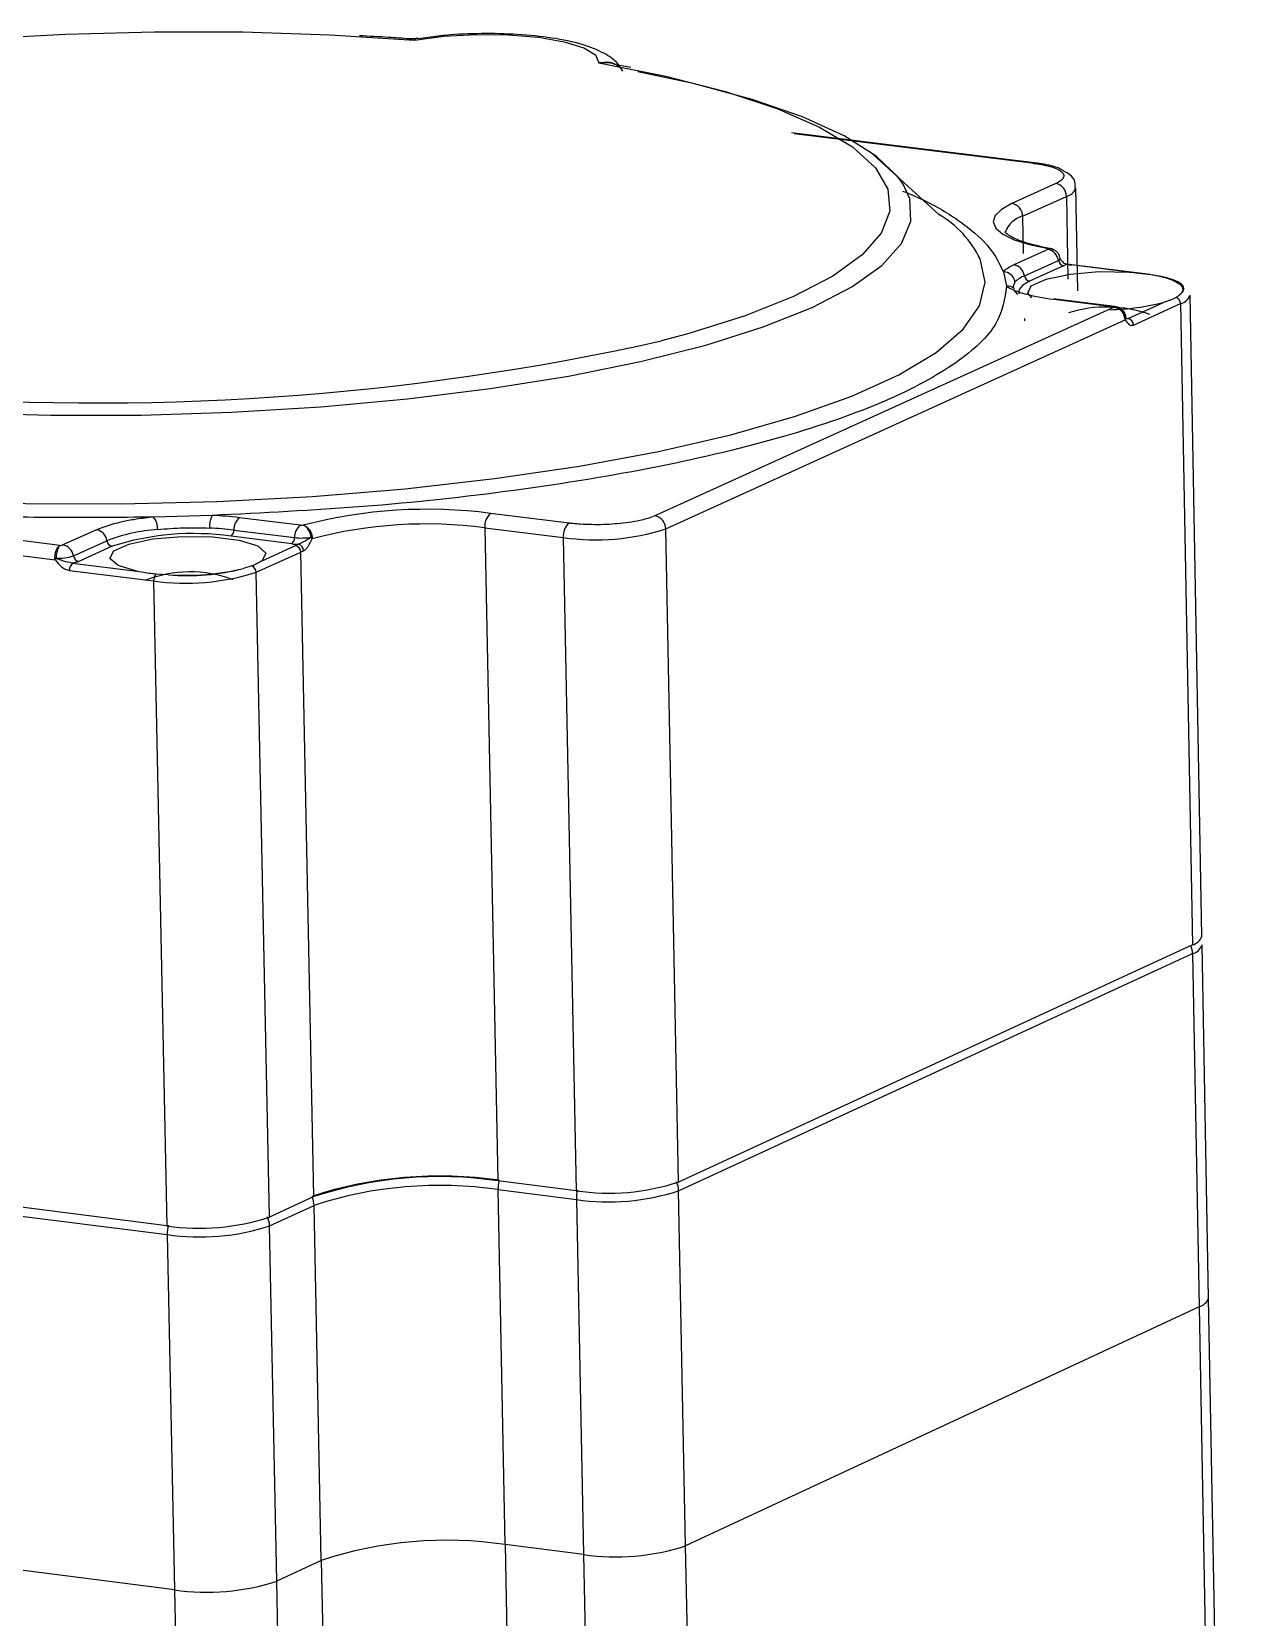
# Model space of a CAD drawing. Header units: millimetres. Extents: x 0 to 279, y 0 to 216.
# Drawn here: x 106.1 to 113.04, y 184.56 to 193.65 of the extents above; entities that cross this region are included whole.
import ezdxf

# ---------------------------------------------------------------- set-up
doc = ezdxf.new("R2010")
doc.units = ezdxf.units.MM

msp = doc.modelspace()

# ---------------------------------------------------------------- linework, layer by layer
at = {"color": 7, "linetype": 'Continuous', "lineweight": 25}
for p, q in [((108.36, 193.6199), (108.3144, 193.6142)), ((108.3148, 193.6153), (108.2629, 193.614)), ((109.5371, 193.4488), (109.4434, 193.4662)), ((111.8489, 192.9033), (110.4581, 193.0748)), ((111.3021, 192.6078), (110.9041, 192.9703)), ((111.973, 192.7844), (111.7216, 192.6705)), ((112.0994, 192.1694), (112.0884, 192.7591)), ((111.7824, 192.5967), (112.0338, 192.7105)), ((111.9283, 192.4067), (111.7333, 192.3184)), ((111.6723, 192.2788), (111.6896, 192.1969)), ((111.7932, 192.2556), (111.9882, 192.344)), ((112.0181, 192.3126), (111.8232, 192.2242)), ((112.066, 192.3189), (112.0386, 192.3224)), ((112.3943, 192.2771), (112.0596, 192.3185)), ((112.5137, 192.2635), (112.066, 192.3189)), ((111.7358, 192.182), (111.7251, 192.1883)), ((111.7268, 192.1871), (111.7392, 192.2205)), ((111.7545, 192.1479), (111.7327, 192.1753)), ((112.3069, 192.0749), (109.6749, 190.8792)), ((111.9614, 192.1208), (112.2976, 192.0792)), ((112.3103, 192.0801), (111.9742, 192.1217)), ((112.388, 192.0104), (112.5944, 192.1042)), ((112.4185, 191.9733), (112.6884, 192.096)), ((112.6884, 192.096), (112.7564, 188.4199)), ((112.8108, 188.4694), (112.743, 192.1448)), ((109.7362, 190.8048), (112.3718, 192.0026)), ((106.2614, 190.7102), (101.6022, 191.2922)), ((101.5694, 191.21), (106.2356, 190.627)), ((109.1819, 190.8376), (108.7322, 190.8936)), ((107.1353, 190.8817), (106.8003, 190.8723)), ((107.6403, 190.8255), (107.2924, 190.8689)), ((108.6996, 190.8113), (108.7743, 187.0668)), ((108.6996, 190.8113), (109.1493, 190.7552)), ((109.8096, 187.0601), (109.7362, 190.8048)), ((106.472, 190.7996), (106.2799, 190.7129)), ((106.3402, 190.6496), (106.5322, 190.7364)), ((107.5917, 190.719), (107.2438, 190.7624)), ((107.26, 190.7979), (107.6079, 190.7545)), ((109.1493, 190.7552), (109.2234, 187.0098)), ((106.5623, 190.7048), (106.3703, 190.618)), ((107.3881, 190.556), (107.6436, 190.6717)), ((107.4219, 190.6224), (107.6129, 190.7089)), ((107.7188, 186.9763), (107.6436, 190.6717)), ((106.3182, 190.5665), (106.8002, 190.5063)), ((106.3346, 190.6077), (106.7031, 190.5617)), ((106.8846, 190.541), (106.8136, 190.5456)), ((107.3626, 190.592), (107.3146, 190.5774)), ((107.4636, 186.859), (107.3881, 190.556)), ((106.8002, 190.5063), (106.8766, 186.8087)), ((112.7564, 188.4199), (109.8096, 187.0601)), ((109.8105, 187.01), (112.7573, 188.3701)), ((112.7573, 188.3701), (112.7947, 186.3451)), ((112.8491, 186.3949), (112.8117, 188.4196)), ((106.8766, 186.8087), (101.6538, 187.4721)), ((101.6549, 187.4221), (106.8777, 186.7586)), ((109.2234, 187.0098), (108.7743, 187.0668)), ((108.8159, 184.9817), (108.7753, 187.0167)), ((108.7753, 187.0167), (109.2244, 186.9598)), ((109.8504, 184.9749), (109.8105, 187.01)), ((107.7188, 186.9763), (107.4636, 186.859)), ((107.4647, 186.8089), (107.7198, 186.9262)), ((107.7612, 184.8906), (107.7198, 186.9262)), ((109.2244, 186.9598), (109.2647, 184.9243)), ((107.5063, 184.7724), (107.4647, 186.8089)), ((106.8777, 186.7586), (106.9197, 184.7217)), ((113.0367, 176.2344), (112.8491, 186.3949)), ((112.7947, 186.3451), (109.8504, 184.9749)), ((112.7947, 186.3451), (112.9826, 176.1827)), ((106.9197, 184.7217), (101.7008, 185.3907)), ((109.2647, 184.9243), (108.8159, 184.9817)), ((108.8159, 184.9817), (109.0198, 174.7695)), ((109.2647, 184.9243), (109.4669, 174.7098)), ((110.0503, 174.7621), (109.8504, 184.9749)), ((107.7612, 184.8906), (107.5063, 184.7724)), ((107.7612, 184.8906), (107.9691, 174.6754)), ((106.9197, 184.7217), (107.1309, 174.5004)), ((107.7152, 174.5528), (107.5063, 184.7724))]:
    msp.add_line(p, q, dxfattribs=at)
at = {"color": 8, "linetype": 'Continuous', "lineweight": 25}
for p, q in [((108.2956, 193.6063), (108.264, 193.6131)), ((110.4738, 193.0705), (111.8361, 192.9025)), ((112.0338, 192.7105), (112.0427, 192.237)), ((111.7824, 192.5967), (111.7864, 192.3835)), ((111.7935, 192.01), (111.7937, 191.9981)), ((112.3774, 192.0132), (112.388, 192.0104))]:
    msp.add_line(p, q, dxfattribs=at)
at = {"color": 7, "linetype": 'Continuous', "lineweight": 25, "flags": 128}
for points in [[(105.7916, 193.6133), (106.2946, 193.6415), (106.8036, 193.6549), (107.3114, 193.6535), (107.8111, 193.6372), (108.2956, 193.6063)], [(108.2956, 193.6063), (108.464, 193.6285), (108.6476, 193.6391), (108.8329, 193.6373), (109.006, 193.6231), (109.1541, 193.5977), (109.2661, 193.563), (109.3338, 193.5214), (109.352, 193.4762)], [(111.0974, 192.7803), (111.0688, 192.8211), (110.9427, 192.9422), (110.7592, 193.0579), (110.521, 193.1666), (110.2313, 193.2668), (109.8941, 193.3572), (109.5762, 193.4249)], [(111.8489, 192.9033), (111.8427, 192.9042), (111.8361, 192.9025)], [(111.7216, 192.6705), (111.6609, 192.6366), (111.6246, 192.6009), (111.614, 192.5645), (111.6292, 192.5286), (111.6699, 192.4943), (111.7348, 192.4627), (111.8219, 192.4347), (111.9285, 192.4112)], [(111.9285, 192.4112), (111.9294, 192.4107), (111.9301, 192.4101), (111.9306, 192.4096), (111.9307, 192.409), (111.9305, 192.4084), (111.9301, 192.4078), (111.9293, 192.4073), (111.9283, 192.4067)], [(111.8354, 192.1283), (111.8121, 192.1555), (111.8328, 192.1984), (111.918, 192.237), (112.0546, 192.2656), (112.2218, 192.2796), (112.3943, 192.2771)], [(112.5137, 192.2635), (112.5131, 192.2637), (112.5103, 192.264)], [(112.5682, 192.2536), (112.6068, 192.2436), (112.6394, 192.2323), (112.6656, 192.2199), (112.6849, 192.2067), (112.6969, 192.1929), (112.7014, 192.1787), (112.6984, 192.1644), (112.688, 192.1502)], [(112.688, 192.1502), (112.7024, 192.1645), (112.7082, 192.179), (112.7053, 192.1934), (112.6937, 192.2075), (112.6736, 192.2208), (112.6456, 192.2331), (112.6102, 192.2441), (112.5682, 192.2536)], [(112.2976, 192.0792), (112.2999, 192.0789), (112.3019, 192.0785), (112.3036, 192.078), (112.305, 192.0774), (112.3061, 192.0768), (112.3068, 192.0762), (112.3071, 192.0755), (112.3069, 192.0749)], [(106.7031, 190.5617), (106.5958, 190.5942), (106.5496, 190.6353), (106.5714, 190.6787), (106.658, 190.7178), (106.796, 190.7467), (106.9646, 190.7609), (107.138, 190.7584), (107.2899, 190.7394), (107.3972, 190.7069), (107.4436, 190.6659), (107.4219, 190.6224)]]:
    msp.add_lwpolyline(points, dxfattribs=at)
at = {"color": 8, "linetype": 'Continuous', "lineweight": 25, "flags": 128}
for points in [[(109.352, 193.4762), (109.7364, 193.4001), (110.0787, 193.3125), (110.3739, 193.2149), (110.6177, 193.1085), (110.8068, 192.9948), (110.9384, 192.8754), (111.0105, 192.752), (111.0219, 192.6263), (110.9726, 192.5001), (110.863, 192.3751), (110.6946, 192.2533), (110.4697, 192.1362), (110.1915, 192.0256), (109.8639, 191.923), (109.7111, 191.8824)], [(109.4753, 193.4498), (109.4739, 193.4513), (109.4701, 193.4559)], [(105.2028, 191.4991), (105.6997, 191.4703), (106.2108, 191.4564), (106.7291, 191.4575), (107.2473, 191.4736), (107.7582, 191.5044), (108.2549, 191.5496), (108.7303, 191.6086), (109.1781, 191.6804), (109.592, 191.7641), (109.9663, 191.8585), (110.296, 191.9624), (110.5765, 192.0742), (110.804, 192.1924), (110.9756, 192.3154), (111.0889, 192.4415), (111.1425, 192.569), (111.1357, 192.6961), (111.0974, 192.7803)], [(104.4985, 191.0489), (105.0005, 191.0013), (105.5252, 190.9685), (106.0656, 190.9509), (106.6147, 190.9488), (107.1653, 190.9622), (107.7103, 190.991), (108.2426, 191.0346), (108.7551, 191.0927), (109.2414, 191.1644), (109.6949, 191.2487), (110.11, 191.3446), (110.4811, 191.4508), (110.8037, 191.5658), (111.0735, 191.6883), (111.2871, 191.8166), (111.442, 191.949), (111.5361, 192.0838), (111.5683, 192.2194), (111.539, 192.3525)], [(111.9882, 192.344), (111.9936, 192.3469), (111.9972, 192.3499), (111.999, 192.353), (111.9992, 192.3551)], [(112.0596, 192.3185), (112.0629, 192.3193), (112.066, 192.3189)], [(111.8232, 192.2242), (111.784, 192.2016), (111.763, 192.1778), (111.7609, 192.1538), (111.7613, 192.1523)], [(112.3724, 192.015), (112.3752, 192.0185), (112.3757, 192.0214)]]:
    msp.add_lwpolyline(points, dxfattribs=at)
at = {"color": 7, "linetype": 'Continuous', "lineweight": 25}
for centre, radius, start, end in [((111.9589, 192.7107), 0.075, 359.83334, 79.13665), ((111.7074, 192.5969), 0.075, 359.83828, 79.12901), ((110.9936, 192.0839), 0.608, 26.22143, 59.50705), ((111.9148, 192.3339), 0.0741, 7.82804, 79.49094), ((111.807, 192.1379), 0.1949, 112.19253, 133.6766), ((111.6685, 192.207), 0.0719, 10.79904, 86.95271), ((111.7198, 192.2455), 0.0741, 7.8306, 79.48515), ((112.0249, 192.349), 0.037, 187.82893, 259.49005), ((112.0061, 192.3441), 0.0338, 290.94031, 319.29317), ((112.322, 194.4424), 2.1401, 262.20326, 262.95691), ((111.8586, 192.0955), 0.1729, 112.19981, 133.69124), ((111.83, 192.2606), 0.0371, 187.83149, 259.48426), ((111.9688, 192.1059), 0.0166, 71.1209, 116.31796), ((112.2646, 191.3423), 0.7343, 70.23323, 107.28304), ((112.2534, 193.4281), 1.3671, 271.24087, 284.44202), ((112.6498, 192.0957), 0.0386, 0.53673, 69.82229), ((112.6716, 192.1697), 0.0755, 282.8348, 340.7845), ((112.362, 192.0286), 0.0172, 295.34509, 307.26747), ((112.3466, 192.0136), 0.0275, 336.35592, 359.2652), ((112.3809, 191.9734), 0.0376, 359.83996, 79.12829), ((106.4727, 206.433), 14.9067, 265.28088, 282.54737), ((108.3697, 188.1011), 2.8159, 82.60417, 104.63236), ((108.7923, 190.8221), 0.0934, 130.078, 186.6877), ((106.7092, 190.8034), 0.1142, 358.77533, 37.12648), ((107.2633, 190.818), 0.143, 153.54734, 183.50213), ((107.0489, 189.0731), 1.7376, 83.02294, 87.63519), ((107.0545, 188.9239), 1.9594, 83.02522, 87.63604), ((107.3462, 190.8014), 0.0863, 128.55704, 182.31744), ((107.6942, 190.758), 0.0864, 128.58171, 182.31315), ((107.6484, 190.8952), 0.0702, 263.36122, 278.13258), ((108.3666, 188.26), 2.5729, 82.56505, 104.81673), ((109.2421, 190.7661), 0.0935, 130.10985, 186.67756), ((109.3354, 192.0498), 1.3079, 261.81794, 287.84578), ((109.6606, 190.805), 0.0757, 359.89158, 79.04815), ((106.2639, 190.7598), 0.0497, 267.18397, 288.87898), ((106.2661, 190.6394), 0.0748, 7.8907, 79.34431), ((106.4582, 190.7262), 0.0747, 7.88817, 79.35001), ((106.8936, 189.7948), 1.0086, 93.99374, 110.9992), ((106.5692, 190.7415), 0.0374, 187.88906, 259.34912), ((107.0278, 189.2563), 1.5215, 81.84143, 107.81622), ((107.2168, 190.7961), 0.0432, 308.5589, 2.31558), ((107.5647, 190.7527), 0.0432, 308.58356, 2.31129), ((107.6404, 191.1195), 0.4035, 263.06616, 268.47153), ((107.6453, 191.0677), 0.3154, 263.19215, 280.63785), ((107.8458, 190.1941), 0.5651, 112.49477, 114.33803), ((107.6214, 190.6789), 0.0381, 359.55964, 77.58864), ((107.6697, 190.7084), 0.0551, 44.9946, 56.03189), ((107.6794, 190.8623), 0.1074, 282.96017, 286.19131), ((106.2622, 190.9231), 0.286, 264.19946, 265.67509), ((106.365, 190.4854), 0.1918, 128.77752, 132.40642), ((106.2622, 190.8848), 0.2477, 265.00528, 288.34347), ((106.3772, 190.6548), 0.0374, 187.89159, 259.34341), ((107.6057, 190.6718), 0.0379, 359.92068, 79.00181), ((107.8665, 190.1789), 0.5409, 112.49889, 114.34252), ((106.3645, 190.572), 0.0466, 129.93302, 186.72765), ((107.0094, 189.866), 0.6923, 69.19086, 111.96321), ((106.8527, 190.5104), 0.0527, 137.93646, 184.4511), ((106.9865, 191.8038), 1.3108, 261.82821, 287.83732), ((106.9912, 191.8416), 1.305, 265.3153, 284.34924), ((106.9735, 192.0514), 1.513, 266.63343, 283.0311), ((107.3491, 190.5555), 0.0389, 0.64008, 69.69773), ((112.7389, 188.4939), 0.076, 283.30293, 341.19113), ((108.4403, 184.7323), 2.3623, 81.70466, 108.09065), ((108.4395, 184.7702), 2.3208, 81.70449, 108.09092), ((108.4405, 184.7207), 2.3203, 81.70276, 108.09445), ((109.4095, 188.2834), 1.2871, 261.6884, 288.11044), ((109.4364, 186.9635), 0.212, 166.50386, 181.01256), ((109.4105, 188.2331), 1.2868, 261.68667, 288.11398), ((109.6902, 187.0071), 0.1204, 1.38934, 26.92771), ((107.0629, 188.0853), 1.2902, 261.70056, 288.09829), ((107.0888, 186.7625), 0.2112, 166.48402, 181.06114), ((107.0639, 188.0349), 1.2899, 261.69883, 288.10182), ((107.344, 186.8059), 0.1207, 1.43964, 26.93633), ((112.7768, 186.4192), 0.0763, 283.56684, 341.41584), ((108.4812, 182.7058), 2.3004, 81.63257, 108.23804), ((109.4507, 186.1864), 1.2758, 261.61637, 288.25771), ((107.1059, 185.9869), 1.2788, 261.62861, 288.24547)]:
    msp.add_arc(centre, radius, start, end, dxfattribs=at)
at = {"color": 8, "linetype": 'Continuous', "lineweight": 25}
for centre, radius, start, end in [((112.0172, 192.784), 0.0754, 282.71447, 340.76081), ((111.8163, 192.4601), 0.1407, 103.91969, 160.18446), ((112.0355, 192.3135), 0.00943, 70.86487, 114.2023), ((111.6961, 192.1381), 0.0592, 46.50336, 96.25867), ((112.305, 192.0643), 0.0166, 71.07931, 116.33986), ((112.6389, 188.3675), 0.1185, 1.24596, 22.84892), ((112.7398, 188.4441), 0.076, 283.32227, 341.14425), ((108.9873, 187.0205), 0.212, 167.91173, 181.01671), ((107.6003, 186.9234), 0.1195, 1.35541, 22.88899)]:
    msp.add_arc(centre, radius, start, end, dxfattribs=at)
at = {"color": 7, "linetype": 'Continuous', "lineweight": 25}
for points, knots in [([(108.264, 193.6134), (108.2254, 193.6166), (108.1327, 193.6242), (108.0361, 193.6288), (107.9798, 193.6314)], [0, 0, 0, 0, 0.416886, 1, 1, 1, 1]), ([(109.4896, 193.4285), (109.4805, 193.4441), (109.4543, 193.4888), (109.3765, 193.5376), (109.2567, 193.5861), (109.0898, 193.621), (108.8904, 193.6417), (108.6811, 193.6461), (108.4988, 193.639), (108.3975, 193.6251), (108.36, 193.6199)], [0, 0, 0, 0, 0.059352, 0.170412, 0.308218, 0.466286, 0.617963, 0.76595, 0.913209, 1, 1, 1, 1]), ([(109.352, 193.4762), (109.3736, 193.4799), (109.4154, 193.4871), (109.4523, 193.4661), (109.4701, 193.4559)], [0, 0, 0, 0, 0.516283, 1, 1, 1, 1]), ([(111.8361, 192.9025), (111.8731, 192.8966), (111.9302, 192.8875), (111.9811, 192.8686), (111.9993, 192.8576), (112.006, 192.8517), (112.0069, 192.8509), (112.0192, 192.8396), (112.0231, 192.8219), (112.0074, 192.805), (111.9965, 192.797), (111.9883, 192.7917), (111.9783, 192.7869), (111.973, 192.7844)], [0, 0, 0, 0, 0.239396, 0.369568, 0.499903, 0.500532, 0.505193, 0.517877, 0.759375, 0.879575, 0.885602, 0.93951, 1, 1, 1, 1]), ([(112.0213, 192.8543), (112.0136, 192.8593), (111.9809, 192.8802), (111.919, 192.8933), (111.8624, 192.9014), (111.8489, 192.9033)], [0, 0, 0, 0, 0.191771, 0.806482, 1, 1, 1, 1]), ([(112.0847, 192.7589), (112.085, 192.7714), (112.0857, 192.8016), (112.0592, 192.8348), (112.0325, 192.8485), (112.0213, 192.8543)], [0, 0, 0, 0, 0.290065, 0.701248, 1, 1, 1, 1]), ([(111.9576, 192.409), (111.9307, 192.414), (111.8532, 192.4285), (111.7549, 192.4581), (111.6893, 192.4948), (111.6786, 192.5076), (111.6845, 192.5094), (111.6858, 192.5098)], [0, 0, 0, 0, 0.142393, 0.409969, 0.67087, 0.924019, 1, 1, 1, 1]), ([(111.9285, 192.4112), (111.934, 192.412), (111.9451, 192.4136), (111.9542, 192.4073), (111.9588, 192.4042)], [0, 0, 0, 0, 0.4971639, 1, 1, 1, 1]), ([(111.9563, 192.4074), (111.9515, 192.4094), (111.943, 192.4129), (111.9329, 192.4117), (111.9285, 192.4112)], [0, 0, 0, 0, 0.561033, 1, 1, 1, 1]), ([(111.998, 192.3551), (111.9973, 192.36), (111.9955, 192.3719), (111.9849, 192.3874), (111.9704, 192.4011), (111.9589, 192.4062), (111.9531, 192.4088)], [0, 0, 0, 0, 0.1958949, 0.4835437, 0.7397981, 1, 1, 1, 1]), ([(112.0032, 192.3458), (112.0016, 192.3477), (111.9997, 192.35), (111.9996, 192.3545), (111.9996, 192.3552)], [0, 0, 0, 0, 0.84634, 1, 1, 1, 1]), ([(112.0026, 192.3454), (112.0054, 192.3424), (112.0146, 192.3328), (112.0247, 192.3265), (112.0317, 192.3221)], [0, 0, 0, 0, 0.308316, 1, 1, 1, 1]), ([(112.3943, 192.2771), (112.405, 192.2762), (112.4266, 192.2744), (112.4528, 192.2712), (112.481, 192.2677), (112.4982, 192.2655), (112.5103, 192.264)], [0, 0, 0, 0, 0.263381, 0.52863, 0.670919, 1, 1, 1, 1]), ([(112.5103, 192.264), (112.5204, 192.2625), (112.5408, 192.2595), (112.5591, 192.2556), (112.5682, 192.2536)], [0, 0, 0, 0, 0.497885, 1, 1, 1, 1]), ([(111.6896, 192.1969), (111.68, 192.1249), (111.6602, 191.9769), (111.4217, 191.7526), (111.0159, 191.5324), (110.4353, 191.3293), (109.7124, 191.1553), (108.8902, 191.0205), (108.0223, 190.9254), (107.4257, 190.896), (107.1353, 190.8817)], [0, 0, 0, 0, 0.117232, 0.240877, 0.369202, 0.5, 0.630798, 0.759123, 0.882768, 1, 1, 1, 1]), ([(111.6896, 192.1969), (111.703, 192.1889), (111.7187, 192.1794), (111.7554, 192.1647), (111.8176, 192.1436), (111.9019, 192.1302), (111.9614, 192.1208)], [0, 0, 0, 0, 0.25043, 0.292267, 0.501113, 1, 1, 1, 1]), ([(112.3694, 192.0131), (112.3672, 192.0212), (112.3629, 192.0372), (112.3475, 192.0568), (112.3283, 192.0706), (112.314, 192.0735), (112.3069, 192.0749)], [0, 0, 0, 0, 0.259845, 0.513049, 0.759726, 1, 1, 1, 1]), ([(112.3069, 192.0749), (112.3122, 192.0742), (112.3244, 192.0728), (112.3437, 192.0632), (112.3589, 192.0479), (112.3685, 192.0306), (112.3711, 192.0203), (112.3724, 192.015)], [0, 0, 0, 0, 0.168775, 0.391842, 0.668391, 0.827478, 1, 1, 1, 1]), ([(112.3749, 192.0216), (112.3734, 192.0279), (112.3705, 192.0411), (112.3585, 192.0571), (112.3435, 192.0692), (112.3273, 192.0767), (112.3158, 192.079), (112.3103, 192.0801)], [0, 0, 0, 0, 0.20498, 0.424034, 0.622711, 0.819837, 1, 1, 1, 1]), ([(112.6631, 192.1319), (112.6582, 192.1291), (112.6482, 192.1236), (112.6314, 192.1165), (112.6138, 192.1101), (112.6009, 192.1062), (112.5944, 192.1042)], [0, 0, 0, 0, 0.263187, 0.527527, 0.763187, 1, 1, 1, 1]), ([(112.688, 192.1502), (112.6864, 192.1487), (112.6832, 192.1457), (112.6773, 192.1411), (112.6708, 192.1365), (112.6657, 192.1334), (112.6631, 192.1319)], [0, 0, 0, 0, 0.248691, 0.497896, 0.748679, 1, 1, 1, 1]), ([(112.3718, 192.0026), (112.3714, 192.0043), (112.3705, 192.0076), (112.3697, 192.0114), (112.3694, 192.0131)], [0, 0, 0, 0, 0.53686, 1, 1, 1, 1]), ([(112.3718, 192.0026), (112.3784, 191.9928), (112.3884, 191.978), (112.4051, 191.9697), (112.4141, 191.9721), (112.4185, 191.9733)], [0, 0, 0, 0, 0.499643, 0.758209, 1, 1, 1, 1]), ([(112.3742, 192.0132), (112.3738, 192.0134), (112.3733, 192.0135), (112.3727, 192.0142), (112.3725, 192.0146), (112.3724, 192.0148), (112.3724, 192.0149), (112.3724, 192.015)], [0, 0, 0, 0, 0.672578, 0.86906, 0.939725, 0.97061, 1, 1, 1, 1]), ([(112.388, 192.0104), (112.3864, 192.0093), (112.3829, 192.0069), (112.3773, 192.0109), (112.3742, 192.0132)], [0, 0, 0, 0, 0.42174, 1, 1, 1, 1]), ([(106.8003, 190.8723), (106.5969, 190.8701), (106.1887, 190.8656), (105.585, 190.8829), (104.9957, 190.9161), (104.6274, 190.9535), (104.4432, 190.9722)], [0, 0, 0, 0, 0.249052, 0.499997, 0.750018, 1, 1, 1, 1]), ([(106.8003, 190.8723), (106.7664, 190.8685), (106.727, 190.864), (106.6644, 190.8539), (106.5742, 190.837), (106.5143, 190.8151), (106.472, 190.7996)], [0, 0, 0, 0, 0.25043, 0.292267, 0.501113, 1, 1, 1, 1]), ([(106.8234, 190.801), (106.8726, 190.8052), (106.9707, 190.8137), (107.0707, 190.8108), (107.1206, 190.8093)], [0, 0, 0, 0, 0.501698, 1, 1, 1, 1]), ([(107.6584, 190.8257), (107.6641, 190.8237), (107.6756, 190.8196), (107.6914, 190.804), (107.704, 190.7834), (107.7076, 190.7673), (107.7094, 190.7592)], [0, 0, 0, 0, 0.245647, 0.494096, 0.745504, 1, 1, 1, 1]), ([(107.7035, 190.7577), (107.7025, 190.7632), (107.7006, 190.7737), (107.6934, 190.792), (107.6824, 190.809), (107.669, 190.821), (107.6616, 190.8243), (107.6584, 190.8257)], [0, 0, 0, 0, 0.172111, 0.330905, 0.607231, 0.830539, 1, 1, 1, 1]), ([(109.6749, 190.8792), (109.6483, 190.8696), (109.6072, 190.8547), (109.5265, 190.8407), (109.4804, 190.8355), (109.4557, 190.8334), (109.4524, 190.8332), (109.4051, 190.8294), (109.3323, 190.8273), (109.2644, 190.8302), (109.2323, 190.8325), (109.2111, 190.8342), (109.192, 190.8364), (109.1819, 190.8376)], [0, 0, 0, 0, 0.239396, 0.369568, 0.499903, 0.500532, 0.505193, 0.517877, 0.759375, 0.879575, 0.885602, 0.93951, 1, 1, 1, 1]), ([(107.7005, 190.7541), (107.6869, 190.7453), (107.6638, 190.7302), (107.6397, 190.7203), (107.6296, 190.7162)], [0, 0, 0, 0, 0.584354, 1, 1, 1, 1]), ([(107.6596, 190.6786), (107.664, 190.6812), (107.6732, 190.6867), (107.6909, 190.7095), (107.7016, 190.7323), (107.7086, 190.7473)], [0, 0, 0, 0, 0.2375476, 0.4957807, 1, 1, 1, 1]), ([(107.7035, 190.7577), (107.7035, 190.7576), (107.7035, 190.7575), (107.7035, 190.7573), (107.7034, 190.7568), (107.7024, 190.7555), (107.7013, 190.7547), (107.7005, 190.7541)], [0, 0, 0, 0, 0.030062, 0.06157, 0.133203, 0.330332, 1, 1, 1, 1]), ([(107.7094, 190.7592), (107.7095, 190.7573), (107.7098, 190.7534), (107.7091, 190.7494), (107.7086, 190.7473)], [0, 0, 0, 0, 0.464864, 1, 1, 1, 1]), ([(106.2333, 190.6387), (106.2342, 190.6471), (106.2359, 190.6637), (106.2429, 190.6857), (106.2518, 190.7026), (106.2582, 190.7077), (106.2614, 190.7102)], [0, 0, 0, 0, 0.259845, 0.513049, 0.759726, 1, 1, 1, 1]), ([(106.2356, 190.627), (106.2349, 190.629), (106.2335, 190.6328), (106.2334, 190.6368), (106.2333, 190.6387)], [0, 0, 0, 0, 0.53686, 1, 1, 1, 1]), ([(106.2356, 190.627), (106.2472, 190.6128), (106.2648, 190.5914), (106.2944, 190.5719), (106.3104, 190.5683), (106.3182, 190.5665)], [0, 0, 0, 0, 0.4996426, 0.7582088, 1, 1, 1, 1]), ([(106.2614, 190.7102), (106.2601, 190.7085), (106.2569, 190.7046), (106.2504, 190.6914), (106.2451, 190.6733), (106.2418, 190.6543), (106.241, 190.6436), (106.2407, 190.638)], [0, 0, 0, 0, 0.168775, 0.391842, 0.668391, 0.827478, 1, 1, 1, 1]), ([(106.2449, 190.6349), (106.2437, 190.6353), (106.2423, 190.636), (106.241, 190.6371), (106.2407, 190.6376), (106.2406, 190.6378), (106.2407, 190.6379), (106.2407, 190.638)], [0, 0, 0, 0, 0.672578, 0.86906, 0.939725, 0.97061, 1, 1, 1, 1]), ([(106.3346, 190.6077), (106.3215, 190.6101), (106.2906, 190.6157), (106.2616, 190.6278), (106.2449, 190.6349)], [0, 0, 0, 0, 0.42174, 1, 1, 1, 1]), ([(107.4219, 190.6224), (107.4135, 190.6166), (107.3974, 190.6056), (107.3738, 190.5964), (107.3626, 190.592)], [0, 0, 0, 0, 0.528525, 1, 1, 1, 1]), ([(106.8136, 190.5456), (106.8008, 190.5468), (106.7673, 190.55), (106.7304, 190.5563), (106.7079, 190.5607), (106.7031, 190.5617)], [0, 0, 0, 0, 0.329179, 0.856625, 1, 1, 1, 1])]:
    msp.add_open_spline(points, degree=3, knots=knots, dxfattribs=at)
at = {"color": 8, "linetype": 'Continuous', "lineweight": 25}
for points, knots in [([(108.3142, 193.6153), (108.3141, 193.6154), (108.3088, 193.6223), (108.3022, 193.6143), (108.2956, 193.6063)], [0, 0, 0, 0, 0.006963, 1, 1, 1, 1]), ([(109.4437, 193.467), (109.4426, 193.4675), (109.415, 193.4797), (109.3828, 193.4779), (109.352, 193.4762)], [0, 0, 0, 0, 0.040646, 1, 1, 1, 1]), ([(111.0947, 192.7417), (111.1421, 192.7216), (111.2847, 192.661), (111.4523, 192.5519), (111.6055, 192.4175), (111.6501, 192.3251), (111.6723, 192.2788)], [0, 0, 0, 0, 0.144587, 0.4349626, 0.7175032, 1, 1, 1, 1])]:
    msp.add_open_spline(points, degree=3, knots=knots, dxfattribs=at)
at = {"color": 7, "linetype": 'Continuous', "lineweight": 25}
msp.add_open_spline([(106.3703, 190.618), (106.3654, 190.6161), (106.3557, 190.6122), (106.3416, 190.6092), (106.3346, 190.6077)], degree=3, dxfattribs=at)

doc.saveas('drawing.dxf')
